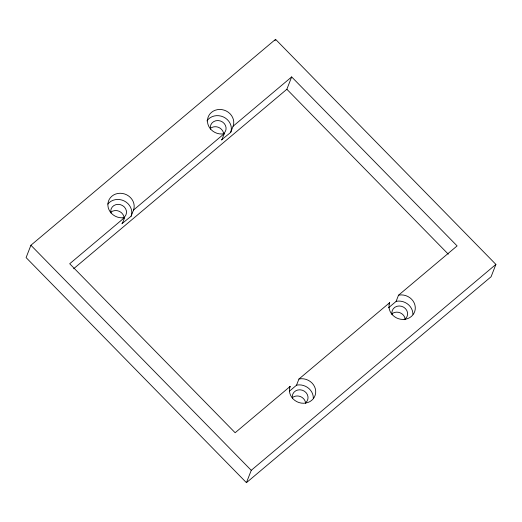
<?xml version="1.0" encoding="UTF-8"?>
<svg xmlns="http://www.w3.org/2000/svg" width="522" height="522" viewBox="0 0 522 522"><rect width="100%" height="100%" fill="white"/><g stroke="black" fill="none" stroke-linecap="round" stroke-linejoin="round"><path stroke-width="0.78" d="M30.909 245.255L26.1 257.594L246.436 482.667L491.091 276.745L495.9 264.406L275.564 39.333L30.909 245.255L251.245 470.322L246.436 482.667M122.272 223.651L124.673 217.478L124.229 217.615A13.311 12.11 21.3 0 1 107.91 205.629A13.311 12.11 21.3 0 1 122.389 193.44A13.311 12.11 21.3 0 1 133.684 209.661L131.087 216.232L121.822 223.788M221.85 139.837L224.251 133.665L223.807 133.802A13.311 12.11 21.3 0 1 207.488 121.822A13.311 12.11 21.3 0 1 221.967 109.627A13.311 12.11 21.3 0 1 233.262 125.848L230.665 132.418L221.4 139.974M274.996 40.788L275.564 39.333M73.622 268.739L286.859 89.262L291.667 76.923L457.102 245.914L398.501 295.237L396.1 301.409L388.459 307.836M289.579 387.839L290.108 386.469L235.141 432.738L69.707 263.747L124.673 217.478M289.469 391.154L296.522 385.216L298.93 379.05L389.686 302.656L389.151 304.026M131.087 216.232L131.276 215.827A13.311 12.11 21.3 0 0 124.249 200.977A13.311 12.11 21.3 0 0 107.806 204.102M230.665 132.418L230.855 132.02A13.311 12.11 21.3 0 0 223.436 116.974A13.311 12.11 21.3 0 0 206.921 120.934M290.108 386.469L289.919 386.867A13.311 12.11 21.3 0 0 301.214 403.088A13.311 12.11 21.3 0 0 315.693 390.9A13.311 12.11 21.3 0 0 299.374 378.913L298.93 379.05M389.686 302.656L389.497 303.054A13.311 12.11 21.3 0 0 400.785 319.275A13.311 12.11 21.3 0 0 415.271 307.086A13.311 12.11 21.3 0 0 398.952 295.1L398.501 295.237M133.488 210.059L224.251 133.665M233.066 126.246L291.667 76.923M251.245 470.322L495.9 264.406M396.1 301.409L396.544 301.272A13.311 12.11 21.3 0 1 412.895 314.329M296.522 385.216L296.966 385.079A13.311 12.11 21.3 0 1 313.317 398.136M286.859 89.262L448.3 254.175M110.971 213.041A7.987 7.269 21.3 0 1 115.832 204.676A7.987 7.269 21.3 0 1 125.632 208.748A7.987 7.269 21.3 0 1 123.048 218.065M210.549 129.234A7.987 7.269 21.3 0 1 220.369 120.96A7.987 7.269 21.3 0 1 223.697 133.508M392.087 314.675A7.987 7.269 21.3 0 1 396.948 306.303A7.987 7.269 21.3 0 1 406.749 310.381A7.987 7.269 21.3 0 1 404.165 319.692M110.729 212.278A7.987 7.269 21.3 0 1 123.877 216.552M210.307 128.464A7.987 7.269 21.3 0 1 218.62 127.375A7.987 7.269 21.3 0 1 223.67 134.023M391.846 313.905A7.987 7.269 21.3 0 1 400.159 312.815A7.987 7.269 21.3 0 1 405.209 319.464M292.268 397.718A7.987 7.269 21.3 0 1 300.581 396.629A7.987 7.269 21.3 0 1 305.631 403.271M292.509 398.482A7.987 7.269 21.3 0 1 302.329 390.215A7.987 7.269 21.3 0 1 305.657 402.762"/></g></svg>
